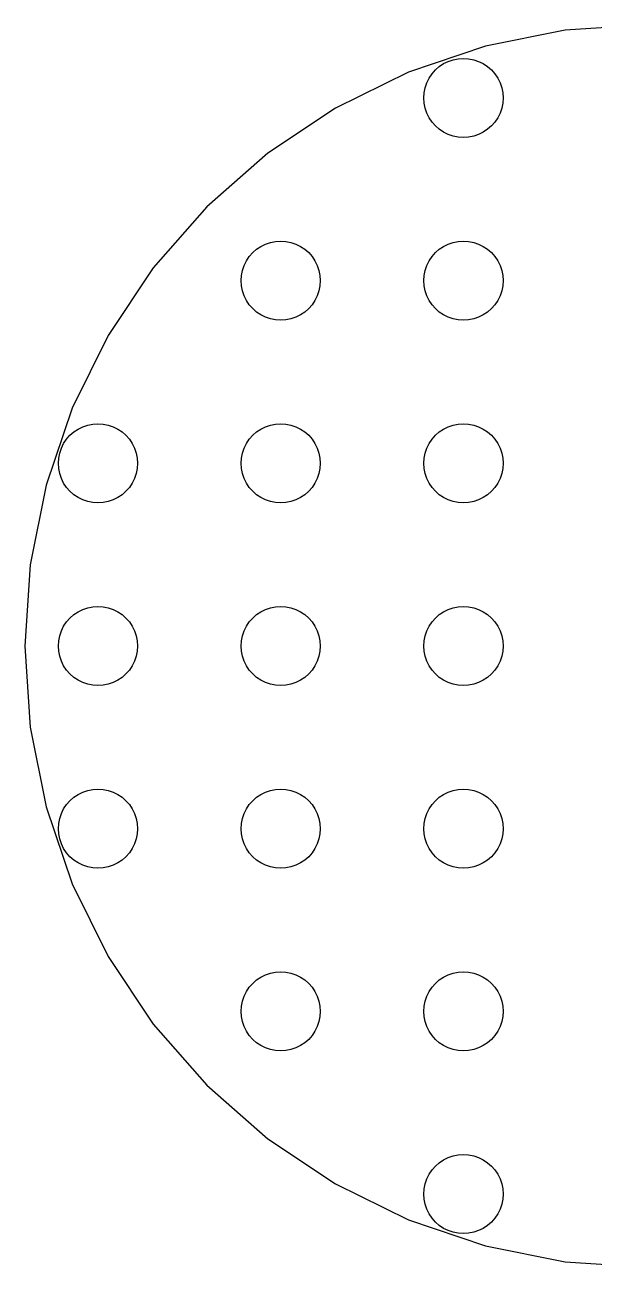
# Model space of a CAD drawing. Header units: metres. Extents: x -51 to 51, y -51 to 51.
# Drawn here: x -51 to -4.3, y -51 to 51 of the extents above; entities that cross this region are included whole.
import ezdxf

# ---------------------------------------------------------------- set-up
doc = ezdxf.new("R2010")
doc.units = ezdxf.units.M

msp = doc.modelspace()

# ---------------------------------------------------------------- linework, layer by layer
for p, q in [((0, 51), (-6.65683, 50.5637)), ((-6.65683, 50.5637), (-13.1998, 49.2622)), ((-13.1998, 49.2622), (-19.5168, 47.1178)), ((-16.625, 47.8146), (-16.2437, 48.0026)), ((-16.2437, 48.0026), (-15.8412, 48.1393)), ((-15.8412, 48.1393), (-15.4242, 48.2222)), ((-15.4242, 48.2222), (-15, 48.25)), ((-15, 48.25), (-14.5758, 48.2222)), ((-14.5758, 48.2222), (-14.1588, 48.1393)), ((-14.1588, 48.1393), (-13.7563, 48.0026)), ((-13.7563, 48.0026), (-13.375, 47.8146)), ((-19.5168, 47.1178), (-25.5, 44.1673)), ((-17.8146, 46.625), (-17.5784, 46.9785)), ((-17.5784, 46.9785), (-17.2981, 47.2981)), ((-17.2981, 47.2981), (-16.9785, 47.5784)), ((-16.9785, 47.5784), (-16.625, 47.8146)), ((-13.375, 47.8146), (-13.0215, 47.5784)), ((-13.0215, 47.5784), (-12.7019, 47.2981)), ((-12.7019, 47.2981), (-12.4216, 46.9785)), ((-12.4216, 46.9785), (-12.1854, 46.625)), ((-18.1393, 45.8412), (-18.0026, 46.2437)), ((-18.0026, 46.2437), (-17.8146, 46.625)), ((-12.1854, 46.625), (-11.9974, 46.2437)), ((-11.9974, 46.2437), (-11.8607, 45.8412)), ((-18.25, 45), (-18.2222, 45.4242)), ((-18.2222, 44.5758), (-18.25, 45)), ((-18.2222, 45.4242), (-18.1393, 45.8412)), ((-11.8607, 45.8412), (-11.7778, 45.4242)), ((-11.7778, 45.4242), (-11.75, 45)), ((-11.75, 45), (-11.7778, 44.5758)), ((-25.5, 44.1673), (-31.0468, 40.461)), ((-18.1393, 44.1588), (-18.2222, 44.5758)), ((-18.0026, 43.7563), (-18.1393, 44.1588)), ((-11.8607, 44.1588), (-11.9974, 43.7563)), ((-11.7778, 44.5758), (-11.8607, 44.1588)), ((-17.8146, 43.375), (-18.0026, 43.7563)), ((-17.5784, 43.0215), (-17.8146, 43.375)), ((-17.2981, 42.7019), (-17.5784, 43.0215)), ((-12.4216, 43.0215), (-12.7019, 42.7019)), ((-12.1854, 43.375), (-12.4216, 43.0215)), ((-11.9974, 43.7563), (-12.1854, 43.375)), ((-16.9785, 42.4216), (-17.2981, 42.7019)), ((-16.625, 42.1854), (-16.9785, 42.4216)), ((-16.2437, 41.9974), (-16.625, 42.1854)), ((-15.8412, 41.8607), (-16.2437, 41.9974)), ((-15.4242, 41.7778), (-15.8412, 41.8607)), ((-14.1588, 41.8607), (-14.5758, 41.7778)), ((-13.7563, 41.9974), (-14.1588, 41.8607)), ((-13.375, 42.1854), (-13.7563, 41.9974)), ((-13.0215, 42.4216), (-13.375, 42.1854)), ((-12.7019, 42.7019), (-13.0215, 42.4216)), ((-15, 41.75), (-15.4242, 41.7778)), ((-14.5758, 41.7778), (-15, 41.75)), ((-31.0468, 40.461), (-36.0624, 36.0624)), ((-36.0624, 36.0624), (-40.461, 31.0468)), ((-31.9785, 32.5784), (-31.625, 32.8146)), ((-31.625, 32.8146), (-31.2437, 33.0026)), ((-31.2437, 33.0026), (-30.8412, 33.1393)), ((-30.8412, 33.1393), (-30.4242, 33.2222)), ((-30.4242, 33.2222), (-30, 33.25)), ((-30, 33.25), (-29.5758, 33.2222)), ((-29.5758, 33.2222), (-29.1588, 33.1393)), ((-29.1588, 33.1393), (-28.7563, 33.0026)), ((-28.7563, 33.0026), (-28.375, 32.8146)), ((-28.375, 32.8146), (-28.0215, 32.5784)), ((-16.9785, 32.5784), (-16.625, 32.8146)), ((-16.625, 32.8146), (-16.2437, 33.0026)), ((-16.2437, 33.0026), (-15.8412, 33.1393)), ((-15.8412, 33.1393), (-15.4242, 33.2222)), ((-15.4242, 33.2222), (-15, 33.25)), ((-15, 33.25), (-14.5758, 33.2222)), ((-14.5758, 33.2222), (-14.1588, 33.1393)), ((-14.1588, 33.1393), (-13.7563, 33.0026)), ((-13.7563, 33.0026), (-13.375, 32.8146)), ((-13.375, 32.8146), (-13.0215, 32.5784)), ((-33.0026, 31.2437), (-32.8146, 31.625)), ((-32.8146, 31.625), (-32.5784, 31.9785)), ((-32.5784, 31.9785), (-32.2981, 32.2981)), ((-32.2981, 32.2981), (-31.9785, 32.5784)), ((-28.0215, 32.5784), (-27.7019, 32.2981)), ((-27.7019, 32.2981), (-27.4216, 31.9785)), ((-27.4216, 31.9785), (-27.1854, 31.625)), ((-27.1854, 31.625), (-26.9974, 31.2437)), ((-18.0026, 31.2437), (-17.8146, 31.625)), ((-17.8146, 31.625), (-17.5784, 31.9785)), ((-17.5784, 31.9785), (-17.2981, 32.2981)), ((-17.2981, 32.2981), (-16.9785, 32.5784)), ((-13.0215, 32.5784), (-12.7019, 32.2981)), ((-12.7019, 32.2981), (-12.4216, 31.9785)), ((-12.4216, 31.9785), (-12.1854, 31.625)), ((-12.1854, 31.625), (-11.9974, 31.2437)), ((-40.461, 31.0468), (-44.1673, 25.5)), ((-33.2222, 30.4242), (-33.1393, 30.8412)), ((-33.1393, 30.8412), (-33.0026, 31.2437)), ((-26.9974, 31.2437), (-26.8607, 30.8412)), ((-26.8607, 30.8412), (-26.7778, 30.4242)), ((-18.2222, 30.4242), (-18.1393, 30.8412)), ((-18.1393, 30.8412), (-18.0026, 31.2437)), ((-11.9974, 31.2437), (-11.8607, 30.8412)), ((-11.8607, 30.8412), (-11.7778, 30.4242)), ((-33.25, 30), (-33.2222, 30.4242)), ((-33.2222, 29.5758), (-33.25, 30)), ((-26.7778, 30.4242), (-26.75, 30)), ((-26.75, 30), (-26.7778, 29.5758)), ((-18.25, 30), (-18.2222, 30.4242)), ((-18.2222, 29.5758), (-18.25, 30)), ((-11.7778, 30.4242), (-11.75, 30)), ((-11.75, 30), (-11.7778, 29.5758)), ((-33.1393, 29.1588), (-33.2222, 29.5758)), ((-33.0026, 28.7563), (-33.1393, 29.1588)), ((-32.8146, 28.375), (-33.0026, 28.7563)), ((-26.9974, 28.7563), (-27.1854, 28.375)), ((-26.8607, 29.1588), (-26.9974, 28.7563)), ((-26.7778, 29.5758), (-26.8607, 29.1588)), ((-18.1393, 29.1588), (-18.2222, 29.5758)), ((-18.0026, 28.7563), (-18.1393, 29.1588)), ((-17.8146, 28.375), (-18.0026, 28.7563)), ((-11.9974, 28.7563), (-12.1854, 28.375)), ((-11.8607, 29.1588), (-11.9974, 28.7563)), ((-11.7778, 29.5758), (-11.8607, 29.1588)), ((-32.5784, 28.0215), (-32.8146, 28.375)), ((-32.2981, 27.7019), (-32.5784, 28.0215)), ((-31.9785, 27.4216), (-32.2981, 27.7019)), ((-27.7019, 27.7019), (-28.0215, 27.4216)), ((-27.4216, 28.0215), (-27.7019, 27.7019)), ((-27.1854, 28.375), (-27.4216, 28.0215)), ((-17.5784, 28.0215), (-17.8146, 28.375)), ((-17.2981, 27.7019), (-17.5784, 28.0215)), ((-16.9785, 27.4216), (-17.2981, 27.7019)), ((-12.7019, 27.7019), (-13.0215, 27.4216)), ((-12.4216, 28.0215), (-12.7019, 27.7019)), ((-12.1854, 28.375), (-12.4216, 28.0215)), ((-31.625, 27.1854), (-31.9785, 27.4216)), ((-31.2437, 26.9974), (-31.625, 27.1854)), ((-30.8412, 26.8607), (-31.2437, 26.9974)), ((-30.4242, 26.7778), (-30.8412, 26.8607)), ((-30, 26.75), (-30.4242, 26.7778)), ((-29.5758, 26.7778), (-30, 26.75)), ((-29.1588, 26.8607), (-29.5758, 26.7778)), ((-28.7563, 26.9974), (-29.1588, 26.8607)), ((-28.375, 27.1854), (-28.7563, 26.9974)), ((-28.0215, 27.4216), (-28.375, 27.1854)), ((-16.625, 27.1854), (-16.9785, 27.4216)), ((-16.2437, 26.9974), (-16.625, 27.1854)), ((-15.8412, 26.8607), (-16.2437, 26.9974)), ((-15.4242, 26.7778), (-15.8412, 26.8607)), ((-15, 26.75), (-15.4242, 26.7778)), ((-14.5758, 26.7778), (-15, 26.75)), ((-14.1588, 26.8607), (-14.5758, 26.7778)), ((-13.7563, 26.9974), (-14.1588, 26.8607)), ((-13.375, 27.1854), (-13.7563, 26.9974)), ((-13.0215, 27.4216), (-13.375, 27.1854)), ((-44.1673, 25.5), (-47.1178, 19.5168)), ((-47.1178, 19.5168), (-49.2622, 13.1998)), ((-47.2981, 17.2981), (-46.9785, 17.5784)), ((-46.9785, 17.5784), (-46.625, 17.8146)), ((-46.625, 17.8146), (-46.2437, 18.0026)), ((-46.2437, 18.0026), (-45.8412, 18.1393)), ((-45.8412, 18.1393), (-45.4242, 18.2222)), ((-45.4242, 18.2222), (-45, 18.25)), ((-45, 18.25), (-44.5758, 18.2222)), ((-44.5758, 18.2222), (-44.1588, 18.1393)), ((-44.1588, 18.1393), (-43.7563, 18.0026)), ((-43.7563, 18.0026), (-43.375, 17.8146)), ((-43.375, 17.8146), (-43.0215, 17.5784)), ((-43.0215, 17.5784), (-42.7019, 17.2981)), ((-32.2981, 17.2981), (-31.9785, 17.5784)), ((-31.9785, 17.5784), (-31.625, 17.8146)), ((-31.625, 17.8146), (-31.2437, 18.0026)), ((-31.2437, 18.0026), (-30.8412, 18.1393)), ((-30.8412, 18.1393), (-30.4242, 18.2222)), ((-30.4242, 18.2222), (-30, 18.25)), ((-30, 18.25), (-29.5758, 18.2222)), ((-29.5758, 18.2222), (-29.1588, 18.1393)), ((-29.1588, 18.1393), (-28.7563, 18.0026)), ((-28.7563, 18.0026), (-28.375, 17.8146)), ((-28.375, 17.8146), (-28.0215, 17.5784)), ((-28.0215, 17.5784), (-27.7019, 17.2981)), ((-17.2981, 17.2981), (-16.9785, 17.5784)), ((-16.9785, 17.5784), (-16.625, 17.8146)), ((-16.625, 17.8146), (-16.2437, 18.0026)), ((-16.2437, 18.0026), (-15.8412, 18.1393)), ((-15.8412, 18.1393), (-15.4242, 18.2222)), ((-15.4242, 18.2222), (-15, 18.25)), ((-15, 18.25), (-14.5758, 18.2222)), ((-14.5758, 18.2222), (-14.1588, 18.1393)), ((-14.1588, 18.1393), (-13.7563, 18.0026)), ((-13.7563, 18.0026), (-13.375, 17.8146)), ((-13.375, 17.8146), (-13.0215, 17.5784)), ((-13.0215, 17.5784), (-12.7019, 17.2981)), ((-48.0026, 16.2437), (-47.8146, 16.625)), ((-47.8146, 16.625), (-47.5784, 16.9785)), ((-47.5784, 16.9785), (-47.2981, 17.2981)), ((-42.7019, 17.2981), (-42.4216, 16.9785)), ((-42.4216, 16.9785), (-42.1854, 16.625)), ((-42.1854, 16.625), (-41.9974, 16.2437)), ((-33.0026, 16.2437), (-32.8146, 16.625)), ((-32.8146, 16.625), (-32.5784, 16.9785)), ((-32.5784, 16.9785), (-32.2981, 17.2981)), ((-27.7019, 17.2981), (-27.4216, 16.9785)), ((-27.4216, 16.9785), (-27.1854, 16.625)), ((-27.1854, 16.625), (-26.9974, 16.2437)), ((-18.0026, 16.2437), (-17.8146, 16.625)), ((-17.8146, 16.625), (-17.5784, 16.9785)), ((-17.5784, 16.9785), (-17.2981, 17.2981)), ((-12.7019, 17.2981), (-12.4216, 16.9785)), ((-12.4216, 16.9785), (-12.1854, 16.625)), ((-12.1854, 16.625), (-11.9974, 16.2437)), ((-48.25, 15), (-48.2222, 15.4242)), ((-48.2222, 15.4242), (-48.1393, 15.8412)), ((-48.1393, 15.8412), (-48.0026, 16.2437)), ((-41.9974, 16.2437), (-41.8607, 15.8412)), ((-41.8607, 15.8412), (-41.7778, 15.4242)), ((-41.7778, 15.4242), (-41.75, 15)), ((-33.25, 15), (-33.2222, 15.4242)), ((-33.2222, 15.4242), (-33.1393, 15.8412)), ((-33.1393, 15.8412), (-33.0026, 16.2437)), ((-26.9974, 16.2437), (-26.8607, 15.8412)), ((-26.8607, 15.8412), (-26.7778, 15.4242)), ((-26.7778, 15.4242), (-26.75, 15)), ((-18.25, 15), (-18.2222, 15.4242)), ((-18.2222, 15.4242), (-18.1393, 15.8412)), ((-18.1393, 15.8412), (-18.0026, 16.2437)), ((-11.9974, 16.2437), (-11.8607, 15.8412)), ((-11.8607, 15.8412), (-11.7778, 15.4242)), ((-11.7778, 15.4242), (-11.75, 15)), ((-48.2222, 14.5758), (-48.25, 15)), ((-48.1393, 14.1588), (-48.2222, 14.5758)), ((-41.7778, 14.5758), (-41.8607, 14.1588)), ((-41.75, 15), (-41.7778, 14.5758)), ((-33.2222, 14.5758), (-33.25, 15)), ((-33.1393, 14.1588), (-33.2222, 14.5758)), ((-26.7778, 14.5758), (-26.8607, 14.1588)), ((-26.75, 15), (-26.7778, 14.5758)), ((-18.2222, 14.5758), (-18.25, 15)), ((-18.1393, 14.1588), (-18.2222, 14.5758)), ((-11.7778, 14.5758), (-11.8607, 14.1588)), ((-11.75, 15), (-11.7778, 14.5758)), ((-48.0026, 13.7563), (-48.1393, 14.1588)), ((-47.8146, 13.375), (-48.0026, 13.7563)), ((-47.5784, 13.0215), (-47.8146, 13.375)), ((-42.1854, 13.375), (-42.4216, 13.0215)), ((-41.9974, 13.7563), (-42.1854, 13.375)), ((-41.8607, 14.1588), (-41.9974, 13.7563)), ((-33.0026, 13.7563), (-33.1393, 14.1588)), ((-32.8146, 13.375), (-33.0026, 13.7563)), ((-32.5784, 13.0215), (-32.8146, 13.375)), ((-27.1854, 13.375), (-27.4216, 13.0215)), ((-26.9974, 13.7563), (-27.1854, 13.375)), ((-26.8607, 14.1588), (-26.9974, 13.7563)), ((-18.0026, 13.7563), (-18.1393, 14.1588)), ((-17.8146, 13.375), (-18.0026, 13.7563)), ((-17.5784, 13.0215), (-17.8146, 13.375)), ((-12.1854, 13.375), (-12.4216, 13.0215)), ((-11.9974, 13.7563), (-12.1854, 13.375)), ((-11.8607, 14.1588), (-11.9974, 13.7563)), ((-49.2622, 13.1998), (-50.5637, 6.65683)), ((-47.2981, 12.7019), (-47.5784, 13.0215)), ((-46.9785, 12.4216), (-47.2981, 12.7019)), ((-46.625, 12.1854), (-46.9785, 12.4216)), ((-43.0215, 12.4216), (-43.375, 12.1854)), ((-42.7019, 12.7019), (-43.0215, 12.4216)), ((-42.4216, 13.0215), (-42.7019, 12.7019)), ((-32.2981, 12.7019), (-32.5784, 13.0215)), ((-31.9785, 12.4216), (-32.2981, 12.7019)), ((-31.625, 12.1854), (-31.9785, 12.4216)), ((-28.0215, 12.4216), (-28.375, 12.1854)), ((-27.7019, 12.7019), (-28.0215, 12.4216)), ((-27.4216, 13.0215), (-27.7019, 12.7019)), ((-17.2981, 12.7019), (-17.5784, 13.0215)), ((-16.9785, 12.4216), (-17.2981, 12.7019)), ((-16.625, 12.1854), (-16.9785, 12.4216)), ((-13.0215, 12.4216), (-13.375, 12.1854)), ((-12.7019, 12.7019), (-13.0215, 12.4216)), ((-12.4216, 13.0215), (-12.7019, 12.7019)), ((-46.2437, 11.9974), (-46.625, 12.1854)), ((-45.8412, 11.8607), (-46.2437, 11.9974)), ((-45.4242, 11.7778), (-45.8412, 11.8607)), ((-45, 11.75), (-45.4242, 11.7778)), ((-44.5758, 11.7778), (-45, 11.75)), ((-44.1588, 11.8607), (-44.5758, 11.7778)), ((-43.7563, 11.9974), (-44.1588, 11.8607)), ((-43.375, 12.1854), (-43.7563, 11.9974)), ((-31.2437, 11.9974), (-31.625, 12.1854)), ((-30.8412, 11.8607), (-31.2437, 11.9974)), ((-30.4242, 11.7778), (-30.8412, 11.8607)), ((-30, 11.75), (-30.4242, 11.7778)), ((-29.5758, 11.7778), (-30, 11.75)), ((-29.1588, 11.8607), (-29.5758, 11.7778)), ((-28.7563, 11.9974), (-29.1588, 11.8607)), ((-28.375, 12.1854), (-28.7563, 11.9974)), ((-16.2437, 11.9974), (-16.625, 12.1854)), ((-15.8412, 11.8607), (-16.2437, 11.9974)), ((-15.4242, 11.7778), (-15.8412, 11.8607)), ((-15, 11.75), (-15.4242, 11.7778)), ((-14.5758, 11.7778), (-15, 11.75)), ((-14.1588, 11.8607), (-14.5758, 11.7778)), ((-13.7563, 11.9974), (-14.1588, 11.8607)), ((-13.375, 12.1854), (-13.7563, 11.9974)), ((-50.5637, 6.65683), (-51, 0)), ((-46.2437, 3.00259), (-45.8412, 3.13925)), ((-45.8412, 3.13925), (-45.4242, 3.22218)), ((-45.4242, 3.22218), (-45, 3.25)), ((-45, 3.25), (-44.5758, 3.22218)), ((-44.5758, 3.22218), (-44.1588, 3.13925)), ((-44.1588, 3.13925), (-43.7563, 3.00259)), ((-31.2437, 3.00259), (-30.8412, 3.13925)), ((-30.8412, 3.13925), (-30.4242, 3.22218)), ((-30.4242, 3.22218), (-30, 3.25)), ((-30, 3.25), (-29.5758, 3.22218)), ((-29.5758, 3.22218), (-29.1588, 3.13925)), ((-29.1588, 3.13925), (-28.7563, 3.00259)), ((-16.2437, 3.00259), (-15.8412, 3.13925)), ((-15.8412, 3.13925), (-15.4242, 3.22218)), ((-15.4242, 3.22218), (-15, 3.25)), ((-15, 3.25), (-14.5758, 3.22218)), ((-14.5758, 3.22218), (-14.1588, 3.13925)), ((-14.1588, 3.13925), (-13.7563, 3.00259)), ((-47.5784, 1.97847), (-47.2981, 2.2981)), ((-47.2981, 2.2981), (-46.9785, 2.57838)), ((-46.9785, 2.57838), (-46.625, 2.81458)), ((-46.625, 2.81458), (-46.2437, 3.00259)), ((-43.7563, 3.00259), (-43.375, 2.81458)), ((-43.375, 2.81458), (-43.0215, 2.57838)), ((-43.0215, 2.57838), (-42.7019, 2.2981)), ((-42.7019, 2.2981), (-42.4216, 1.97847)), ((-32.5784, 1.97847), (-32.2981, 2.2981)), ((-32.2981, 2.2981), (-31.9785, 2.57838)), ((-31.9785, 2.57838), (-31.625, 2.81458)), ((-31.625, 2.81458), (-31.2437, 3.00259)), ((-28.7563, 3.00259), (-28.375, 2.81458)), ((-28.375, 2.81458), (-28.0215, 2.57838)), ((-28.0215, 2.57838), (-27.7019, 2.2981)), ((-27.7019, 2.2981), (-27.4216, 1.97847)), ((-17.5784, 1.97847), (-17.2981, 2.2981)), ((-17.2981, 2.2981), (-16.9785, 2.57838)), ((-16.9785, 2.57838), (-16.625, 2.81458)), ((-16.625, 2.81458), (-16.2437, 3.00259)), ((-13.7563, 3.00259), (-13.375, 2.81458)), ((-13.375, 2.81458), (-13.0215, 2.57838)), ((-13.0215, 2.57838), (-12.7019, 2.2981)), ((-12.7019, 2.2981), (-12.4216, 1.97847)), ((-48.1393, 0.84116), (-48.0026, 1.24371)), ((-48.0026, 1.24371), (-47.8146, 1.625)), ((-47.8146, 1.625), (-47.5784, 1.97847)), ((-42.4216, 1.97847), (-42.1854, 1.625)), ((-42.1854, 1.625), (-41.9974, 1.24371)), ((-41.9974, 1.24371), (-41.8607, 0.84116)), ((-33.1393, 0.84116), (-33.0026, 1.24371)), ((-33.0026, 1.24371), (-32.8146, 1.625)), ((-32.8146, 1.625), (-32.5784, 1.97847)), ((-27.4216, 1.97847), (-27.1854, 1.625)), ((-27.1854, 1.625), (-26.9974, 1.24371)), ((-26.9974, 1.24371), (-26.8607, 0.84116)), ((-18.1393, 0.84116), (-18.0026, 1.24371)), ((-18.0026, 1.24371), (-17.8146, 1.625)), ((-17.8146, 1.625), (-17.5784, 1.97847)), ((-12.4216, 1.97847), (-12.1854, 1.625)), ((-12.1854, 1.625), (-11.9974, 1.24371)), ((-11.9974, 1.24371), (-11.8607, 0.84116)), ((-51, 0), (-50.5637, -6.65683)), ((-48.25, 0), (-48.2222, 0.42421)), ((-48.2222, -0.42421), (-48.25, 0)), ((-48.2222, 0.42421), (-48.1393, 0.84116)), ((-41.8607, 0.84116), (-41.7778, 0.42421)), ((-41.7778, 0.42421), (-41.75, 0)), ((-41.75, 0), (-41.7778, -0.42421)), ((-33.25, 0), (-33.2222, 0.42421)), ((-33.2222, -0.42421), (-33.25, 0)), ((-33.2222, 0.42421), (-33.1393, 0.84116)), ((-26.8607, 0.84116), (-26.7778, 0.42421)), ((-26.7778, 0.42421), (-26.75, 0)), ((-26.75, 0), (-26.7778, -0.42421)), ((-18.25, 0), (-18.2222, 0.42421)), ((-18.2222, -0.42421), (-18.25, 0)), ((-18.2222, 0.42421), (-18.1393, 0.84116)), ((-11.8607, 0.84116), (-11.7778, 0.42421)), ((-11.7778, 0.42421), (-11.75, 0)), ((-11.75, 0), (-11.7778, -0.42421)), ((-48.1393, -0.84116), (-48.2222, -0.42421)), ((-48.0026, -1.24371), (-48.1393, -0.84116)), ((-41.8607, -0.84116), (-41.9974, -1.24371)), ((-41.7778, -0.42421), (-41.8607, -0.84116)), ((-33.1393, -0.84116), (-33.2222, -0.42421)), ((-33.0026, -1.24371), (-33.1393, -0.84116)), ((-26.8607, -0.84116), (-26.9974, -1.24371)), ((-26.7778, -0.42421), (-26.8607, -0.84116)), ((-18.1393, -0.84116), (-18.2222, -0.42421)), ((-18.0026, -1.24371), (-18.1393, -0.84116)), ((-11.8607, -0.84116), (-11.9974, -1.24371)), ((-11.7778, -0.42421), (-11.8607, -0.84116)), ((-47.8146, -1.625), (-48.0026, -1.24371)), ((-47.5784, -1.97847), (-47.8146, -1.625)), ((-47.2981, -2.2981), (-47.5784, -1.97847)), ((-42.4216, -1.97847), (-42.7019, -2.2981)), ((-42.1854, -1.625), (-42.4216, -1.97847)), ((-41.9974, -1.24371), (-42.1854, -1.625)), ((-32.8146, -1.625), (-33.0026, -1.24371)), ((-32.5784, -1.97847), (-32.8146, -1.625)), ((-32.2981, -2.2981), (-32.5784, -1.97847)), ((-27.4216, -1.97847), (-27.7019, -2.2981)), ((-27.1854, -1.625), (-27.4216, -1.97847)), ((-26.9974, -1.24371), (-27.1854, -1.625)), ((-17.8146, -1.625), (-18.0026, -1.24371)), ((-17.5784, -1.97847), (-17.8146, -1.625)), ((-17.2981, -2.2981), (-17.5784, -1.97847)), ((-12.4216, -1.97847), (-12.7019, -2.2981)), ((-12.1854, -1.625), (-12.4216, -1.97847)), ((-11.9974, -1.24371), (-12.1854, -1.625)), ((-46.9785, -2.57838), (-47.2981, -2.2981)), ((-46.625, -2.81458), (-46.9785, -2.57838)), ((-46.2437, -3.00259), (-46.625, -2.81458)), ((-45.8412, -3.13925), (-46.2437, -3.00259)), ((-43.7563, -3.00259), (-44.1588, -3.13925)), ((-43.375, -2.81458), (-43.7563, -3.00259)), ((-43.0215, -2.57838), (-43.375, -2.81458)), ((-42.7019, -2.2981), (-43.0215, -2.57838)), ((-31.9785, -2.57838), (-32.2981, -2.2981)), ((-31.625, -2.81458), (-31.9785, -2.57838)), ((-31.2437, -3.00259), (-31.625, -2.81458)), ((-30.8412, -3.13925), (-31.2437, -3.00259)), ((-28.7563, -3.00259), (-29.1588, -3.13925)), ((-28.375, -2.81458), (-28.7563, -3.00259)), ((-28.0215, -2.57838), (-28.375, -2.81458)), ((-27.7019, -2.2981), (-28.0215, -2.57838)), ((-16.9785, -2.57838), (-17.2981, -2.2981)), ((-16.625, -2.81458), (-16.9785, -2.57838)), ((-16.2437, -3.00259), (-16.625, -2.81458)), ((-15.8412, -3.13925), (-16.2437, -3.00259)), ((-13.7563, -3.00259), (-14.1588, -3.13925)), ((-13.375, -2.81458), (-13.7563, -3.00259)), ((-13.0215, -2.57838), (-13.375, -2.81458)), ((-12.7019, -2.2981), (-13.0215, -2.57838)), ((-45.4242, -3.22218), (-45.8412, -3.13925)), ((-45, -3.25), (-45.4242, -3.22218)), ((-44.5758, -3.22218), (-45, -3.25)), ((-44.1588, -3.13925), (-44.5758, -3.22218)), ((-30.4242, -3.22218), (-30.8412, -3.13925)), ((-30, -3.25), (-30.4242, -3.22218)), ((-29.5758, -3.22218), (-30, -3.25)), ((-29.1588, -3.13925), (-29.5758, -3.22218)), ((-15.4242, -3.22218), (-15.8412, -3.13925)), ((-15, -3.25), (-15.4242, -3.22218)), ((-14.5758, -3.22218), (-15, -3.25)), ((-14.1588, -3.13925), (-14.5758, -3.22218)), ((-50.5637, -6.65683), (-49.2622, -13.1998)), ((-46.9785, -12.4216), (-46.625, -12.1854)), ((-46.625, -12.1854), (-46.2437, -11.9974)), ((-46.2437, -11.9974), (-45.8412, -11.8607)), ((-45.8412, -11.8607), (-45.4242, -11.7778)), ((-45.4242, -11.7778), (-45, -11.75)), ((-45, -11.75), (-44.5758, -11.7778)), ((-44.5758, -11.7778), (-44.1588, -11.8607)), ((-44.1588, -11.8607), (-43.7563, -11.9974)), ((-43.7563, -11.9974), (-43.375, -12.1854)), ((-43.375, -12.1854), (-43.0215, -12.4216)), ((-31.9785, -12.4216), (-31.625, -12.1854)), ((-31.625, -12.1854), (-31.2437, -11.9974)), ((-31.2437, -11.9974), (-30.8412, -11.8607)), ((-30.8412, -11.8607), (-30.4242, -11.7778)), ((-30.4242, -11.7778), (-30, -11.75)), ((-30, -11.75), (-29.5758, -11.7778)), ((-29.5758, -11.7778), (-29.1588, -11.8607)), ((-29.1588, -11.8607), (-28.7563, -11.9974)), ((-28.7563, -11.9974), (-28.375, -12.1854)), ((-28.375, -12.1854), (-28.0215, -12.4216)), ((-16.9785, -12.4216), (-16.625, -12.1854)), ((-16.625, -12.1854), (-16.2437, -11.9974)), ((-16.2437, -11.9974), (-15.8412, -11.8607)), ((-15.8412, -11.8607), (-15.4242, -11.7778)), ((-15.4242, -11.7778), (-15, -11.75)), ((-15, -11.75), (-14.5758, -11.7778)), ((-14.5758, -11.7778), (-14.1588, -11.8607)), ((-14.1588, -11.8607), (-13.7563, -11.9974)), ((-13.7563, -11.9974), (-13.375, -12.1854)), ((-13.375, -12.1854), (-13.0215, -12.4216)), ((-49.2622, -13.1998), (-47.1178, -19.5168)), ((-47.8146, -13.375), (-47.5784, -13.0215)), ((-47.5784, -13.0215), (-47.2981, -12.7019)), ((-47.2981, -12.7019), (-46.9785, -12.4216)), ((-43.0215, -12.4216), (-42.7019, -12.7019)), ((-42.7019, -12.7019), (-42.4216, -13.0215)), ((-42.4216, -13.0215), (-42.1854, -13.375)), ((-32.8146, -13.375), (-32.5784, -13.0215)), ((-32.5784, -13.0215), (-32.2981, -12.7019)), ((-32.2981, -12.7019), (-31.9785, -12.4216)), ((-28.0215, -12.4216), (-27.7019, -12.7019)), ((-27.7019, -12.7019), (-27.4216, -13.0215)), ((-27.4216, -13.0215), (-27.1854, -13.375)), ((-17.8146, -13.375), (-17.5784, -13.0215)), ((-17.5784, -13.0215), (-17.2981, -12.7019)), ((-17.2981, -12.7019), (-16.9785, -12.4216)), ((-13.0215, -12.4216), (-12.7019, -12.7019)), ((-12.7019, -12.7019), (-12.4216, -13.0215)), ((-12.4216, -13.0215), (-12.1854, -13.375)), ((-48.2222, -14.5758), (-48.1393, -14.1588)), ((-48.1393, -14.1588), (-48.0026, -13.7563)), ((-48.0026, -13.7563), (-47.8146, -13.375)), ((-42.1854, -13.375), (-41.9974, -13.7563)), ((-41.9974, -13.7563), (-41.8607, -14.1588)), ((-41.8607, -14.1588), (-41.7778, -14.5758)), ((-33.2222, -14.5758), (-33.1393, -14.1588)), ((-33.1393, -14.1588), (-33.0026, -13.7563)), ((-33.0026, -13.7563), (-32.8146, -13.375)), ((-27.1854, -13.375), (-26.9974, -13.7563)), ((-26.9974, -13.7563), (-26.8607, -14.1588)), ((-26.8607, -14.1588), (-26.7778, -14.5758)), ((-18.2222, -14.5758), (-18.1393, -14.1588)), ((-18.1393, -14.1588), (-18.0026, -13.7563)), ((-18.0026, -13.7563), (-17.8146, -13.375)), ((-12.1854, -13.375), (-11.9974, -13.7563)), ((-11.9974, -13.7563), (-11.8607, -14.1588)), ((-11.8607, -14.1588), (-11.7778, -14.5758)), ((-48.25, -15), (-48.2222, -14.5758)), ((-48.2222, -15.4242), (-48.25, -15)), ((-41.7778, -14.5758), (-41.75, -15)), ((-41.75, -15), (-41.7778, -15.4242)), ((-33.25, -15), (-33.2222, -14.5758)), ((-33.2222, -15.4242), (-33.25, -15)), ((-26.7778, -14.5758), (-26.75, -15)), ((-26.75, -15), (-26.7778, -15.4242)), ((-18.25, -15), (-18.2222, -14.5758)), ((-18.2222, -15.4242), (-18.25, -15)), ((-11.7778, -14.5758), (-11.75, -15)), ((-11.75, -15), (-11.7778, -15.4242)), ((-48.1393, -15.8412), (-48.2222, -15.4242)), ((-48.0026, -16.2437), (-48.1393, -15.8412)), ((-47.8146, -16.625), (-48.0026, -16.2437)), ((-41.9974, -16.2437), (-42.1854, -16.625)), ((-41.8607, -15.8412), (-41.9974, -16.2437)), ((-41.7778, -15.4242), (-41.8607, -15.8412)), ((-33.1393, -15.8412), (-33.2222, -15.4242)), ((-33.0026, -16.2437), (-33.1393, -15.8412)), ((-32.8146, -16.625), (-33.0026, -16.2437)), ((-26.9974, -16.2437), (-27.1854, -16.625)), ((-26.8607, -15.8412), (-26.9974, -16.2437)), ((-26.7778, -15.4242), (-26.8607, -15.8412)), ((-18.1393, -15.8412), (-18.2222, -15.4242)), ((-18.0026, -16.2437), (-18.1393, -15.8412)), ((-17.8146, -16.625), (-18.0026, -16.2437)), ((-11.9974, -16.2437), (-12.1854, -16.625)), ((-11.8607, -15.8412), (-11.9974, -16.2437)), ((-11.7778, -15.4242), (-11.8607, -15.8412)), ((-47.5784, -16.9785), (-47.8146, -16.625)), ((-47.2981, -17.2981), (-47.5784, -16.9785)), ((-46.9785, -17.5784), (-47.2981, -17.2981)), ((-42.7019, -17.2981), (-43.0215, -17.5784)), ((-42.4216, -16.9785), (-42.7019, -17.2981)), ((-42.1854, -16.625), (-42.4216, -16.9785)), ((-32.5784, -16.9785), (-32.8146, -16.625)), ((-32.2981, -17.2981), (-32.5784, -16.9785)), ((-31.9785, -17.5784), (-32.2981, -17.2981)), ((-27.7019, -17.2981), (-28.0215, -17.5784)), ((-27.4216, -16.9785), (-27.7019, -17.2981)), ((-27.1854, -16.625), (-27.4216, -16.9785)), ((-17.5784, -16.9785), (-17.8146, -16.625)), ((-17.2981, -17.2981), (-17.5784, -16.9785)), ((-16.9785, -17.5784), (-17.2981, -17.2981)), ((-12.7019, -17.2981), (-13.0215, -17.5784)), ((-12.4216, -16.9785), (-12.7019, -17.2981)), ((-12.1854, -16.625), (-12.4216, -16.9785)), ((-46.625, -17.8146), (-46.9785, -17.5784)), ((-46.2437, -18.0026), (-46.625, -17.8146)), ((-45.8412, -18.1393), (-46.2437, -18.0026)), ((-45.4242, -18.2222), (-45.8412, -18.1393)), ((-45, -18.25), (-45.4242, -18.2222)), ((-44.5758, -18.2222), (-45, -18.25)), ((-44.1588, -18.1393), (-44.5758, -18.2222)), ((-43.7563, -18.0026), (-44.1588, -18.1393)), ((-43.375, -17.8146), (-43.7563, -18.0026)), ((-43.0215, -17.5784), (-43.375, -17.8146)), ((-31.625, -17.8146), (-31.9785, -17.5784)), ((-31.2437, -18.0026), (-31.625, -17.8146)), ((-30.8412, -18.1393), (-31.2437, -18.0026)), ((-30.4242, -18.2222), (-30.8412, -18.1393)), ((-30, -18.25), (-30.4242, -18.2222)), ((-29.5758, -18.2222), (-30, -18.25)), ((-29.1588, -18.1393), (-29.5758, -18.2222)), ((-28.7563, -18.0026), (-29.1588, -18.1393)), ((-28.375, -17.8146), (-28.7563, -18.0026)), ((-28.0215, -17.5784), (-28.375, -17.8146)), ((-16.625, -17.8146), (-16.9785, -17.5784)), ((-16.2437, -18.0026), (-16.625, -17.8146)), ((-15.8412, -18.1393), (-16.2437, -18.0026)), ((-15.4242, -18.2222), (-15.8412, -18.1393)), ((-15, -18.25), (-15.4242, -18.2222)), ((-14.5758, -18.2222), (-15, -18.25)), ((-14.1588, -18.1393), (-14.5758, -18.2222)), ((-13.7563, -18.0026), (-14.1588, -18.1393)), ((-13.375, -17.8146), (-13.7563, -18.0026)), ((-13.0215, -17.5784), (-13.375, -17.8146)), ((-47.1178, -19.5168), (-44.1673, -25.5)), ((-44.1673, -25.5), (-40.461, -31.0468)), ((-32.2981, -27.7019), (-31.9785, -27.4216)), ((-31.9785, -27.4216), (-31.625, -27.1854)), ((-31.625, -27.1854), (-31.2437, -26.9974)), ((-31.2437, -26.9974), (-30.8412, -26.8607)), ((-30.8412, -26.8607), (-30.4242, -26.7778)), ((-30.4242, -26.7778), (-30, -26.75)), ((-30, -26.75), (-29.5758, -26.7778)), ((-29.5758, -26.7778), (-29.1588, -26.8607)), ((-29.1588, -26.8607), (-28.7563, -26.9974)), ((-28.7563, -26.9974), (-28.375, -27.1854)), ((-28.375, -27.1854), (-28.0215, -27.4216)), ((-28.0215, -27.4216), (-27.7019, -27.7019)), ((-17.2981, -27.7019), (-16.9785, -27.4216)), ((-16.9785, -27.4216), (-16.625, -27.1854)), ((-16.625, -27.1854), (-16.2437, -26.9974)), ((-16.2437, -26.9974), (-15.8412, -26.8607)), ((-15.8412, -26.8607), (-15.4242, -26.7778)), ((-15.4242, -26.7778), (-15, -26.75)), ((-15, -26.75), (-14.5758, -26.7778)), ((-14.5758, -26.7778), (-14.1588, -26.8607)), ((-14.1588, -26.8607), (-13.7563, -26.9974)), ((-13.7563, -26.9974), (-13.375, -27.1854)), ((-13.375, -27.1854), (-13.0215, -27.4216)), ((-13.0215, -27.4216), (-12.7019, -27.7019)), ((-33.0026, -28.7563), (-32.8146, -28.375)), ((-32.8146, -28.375), (-32.5784, -28.0215)), ((-32.5784, -28.0215), (-32.2981, -27.7019)), ((-27.7019, -27.7019), (-27.4216, -28.0215)), ((-27.4216, -28.0215), (-27.1854, -28.375)), ((-27.1854, -28.375), (-26.9974, -28.7563)), ((-18.0026, -28.7563), (-17.8146, -28.375)), ((-17.8146, -28.375), (-17.5784, -28.0215)), ((-17.5784, -28.0215), (-17.2981, -27.7019)), ((-12.7019, -27.7019), (-12.4216, -28.0215)), ((-12.4216, -28.0215), (-12.1854, -28.375)), ((-12.1854, -28.375), (-11.9974, -28.7563)), ((-33.25, -30), (-33.2222, -29.5758)), ((-33.2222, -29.5758), (-33.1393, -29.1588)), ((-33.1393, -29.1588), (-33.0026, -28.7563)), ((-26.9974, -28.7563), (-26.8607, -29.1588)), ((-26.8607, -29.1588), (-26.7778, -29.5758)), ((-26.7778, -29.5758), (-26.75, -30)), ((-18.25, -30), (-18.2222, -29.5758)), ((-18.2222, -29.5758), (-18.1393, -29.1588)), ((-18.1393, -29.1588), (-18.0026, -28.7563)), ((-11.9974, -28.7563), (-11.8607, -29.1588)), ((-11.8607, -29.1588), (-11.7778, -29.5758)), ((-11.7778, -29.5758), (-11.75, -30)), ((-33.2222, -30.4242), (-33.25, -30)), ((-33.1393, -30.8412), (-33.2222, -30.4242)), ((-26.7778, -30.4242), (-26.8607, -30.8412)), ((-26.75, -30), (-26.7778, -30.4242)), ((-18.2222, -30.4242), (-18.25, -30)), ((-18.1393, -30.8412), (-18.2222, -30.4242)), ((-11.7778, -30.4242), (-11.8607, -30.8412)), ((-11.75, -30), (-11.7778, -30.4242)), ((-40.461, -31.0468), (-36.0624, -36.0624)), ((-33.0026, -31.2437), (-33.1393, -30.8412)), ((-32.8146, -31.625), (-33.0026, -31.2437)), ((-26.9974, -31.2437), (-27.1854, -31.625)), ((-26.8607, -30.8412), (-26.9974, -31.2437)), ((-18.0026, -31.2437), (-18.1393, -30.8412)), ((-17.8146, -31.625), (-18.0026, -31.2437)), ((-11.9974, -31.2437), (-12.1854, -31.625)), ((-11.8607, -30.8412), (-11.9974, -31.2437)), ((-32.5784, -31.9785), (-32.8146, -31.625)), ((-32.2981, -32.2981), (-32.5784, -31.9785)), ((-31.9785, -32.5784), (-32.2981, -32.2981)), ((-31.625, -32.8146), (-31.9785, -32.5784)), ((-28.0215, -32.5784), (-28.375, -32.8146)), ((-27.7019, -32.2981), (-28.0215, -32.5784)), ((-27.4216, -31.9785), (-27.7019, -32.2981)), ((-27.1854, -31.625), (-27.4216, -31.9785)), ((-17.5784, -31.9785), (-17.8146, -31.625)), ((-17.2981, -32.2981), (-17.5784, -31.9785)), ((-16.9785, -32.5784), (-17.2981, -32.2981)), ((-16.625, -32.8146), (-16.9785, -32.5784)), ((-13.0215, -32.5784), (-13.375, -32.8146)), ((-12.7019, -32.2981), (-13.0215, -32.5784)), ((-12.4216, -31.9785), (-12.7019, -32.2981)), ((-12.1854, -31.625), (-12.4216, -31.9785)), ((-31.2437, -33.0026), (-31.625, -32.8146)), ((-30.8412, -33.1393), (-31.2437, -33.0026)), ((-30.4242, -33.2222), (-30.8412, -33.1393)), ((-30, -33.25), (-30.4242, -33.2222)), ((-29.5758, -33.2222), (-30, -33.25)), ((-29.1588, -33.1393), (-29.5758, -33.2222)), ((-28.7563, -33.0026), (-29.1588, -33.1393)), ((-28.375, -32.8146), (-28.7563, -33.0026)), ((-16.2437, -33.0026), (-16.625, -32.8146)), ((-15.8412, -33.1393), (-16.2437, -33.0026)), ((-15.4242, -33.2222), (-15.8412, -33.1393)), ((-15, -33.25), (-15.4242, -33.2222)), ((-14.5758, -33.2222), (-15, -33.25)), ((-14.1588, -33.1393), (-14.5758, -33.2222)), ((-13.7563, -33.0026), (-14.1588, -33.1393)), ((-13.375, -32.8146), (-13.7563, -33.0026)), ((-36.0624, -36.0624), (-31.0468, -40.461)), ((-31.0468, -40.461), (-25.5, -44.1673)), ((-15.8412, -41.8607), (-15.4242, -41.7778)), ((-15.4242, -41.7778), (-15, -41.75)), ((-15, -41.75), (-14.5758, -41.7778)), ((-14.5758, -41.7778), (-14.1588, -41.8607)), ((-17.5784, -43.0215), (-17.2981, -42.7019)), ((-17.2981, -42.7019), (-16.9785, -42.4216)), ((-16.9785, -42.4216), (-16.625, -42.1854)), ((-16.625, -42.1854), (-16.2437, -41.9974)), ((-16.2437, -41.9974), (-15.8412, -41.8607)), ((-14.1588, -41.8607), (-13.7563, -41.9974)), ((-13.7563, -41.9974), (-13.375, -42.1854)), ((-13.375, -42.1854), (-13.0215, -42.4216)), ((-13.0215, -42.4216), (-12.7019, -42.7019)), ((-12.7019, -42.7019), (-12.4216, -43.0215)), ((-18.1393, -44.1588), (-18.0026, -43.7563)), ((-18.0026, -43.7563), (-17.8146, -43.375)), ((-17.8146, -43.375), (-17.5784, -43.0215)), ((-12.4216, -43.0215), (-12.1854, -43.375)), ((-12.1854, -43.375), (-11.9974, -43.7563)), ((-11.9974, -43.7563), (-11.8607, -44.1588)), ((-25.5, -44.1673), (-19.5168, -47.1178)), ((-18.25, -45), (-18.2222, -44.5758)), ((-18.2222, -44.5758), (-18.1393, -44.1588)), ((-11.8607, -44.1588), (-11.7778, -44.5758)), ((-11.7778, -44.5758), (-11.75, -45)), ((-18.2222, -45.4242), (-18.25, -45)), ((-18.1393, -45.8412), (-18.2222, -45.4242)), ((-18.0026, -46.2437), (-18.1393, -45.8412)), ((-11.8607, -45.8412), (-11.9974, -46.2437)), ((-11.7778, -45.4242), (-11.8607, -45.8412)), ((-11.75, -45), (-11.7778, -45.4242)), ((-17.8146, -46.625), (-18.0026, -46.2437)), ((-17.5784, -46.9785), (-17.8146, -46.625)), ((-12.1854, -46.625), (-12.4216, -46.9785)), ((-11.9974, -46.2437), (-12.1854, -46.625)), ((-19.5168, -47.1178), (-13.1998, -49.2622)), ((-17.2981, -47.2981), (-17.5784, -46.9785)), ((-16.9785, -47.5784), (-17.2981, -47.2981)), ((-16.625, -47.8146), (-16.9785, -47.5784)), ((-16.2437, -48.0026), (-16.625, -47.8146)), ((-13.375, -47.8146), (-13.7563, -48.0026)), ((-13.0215, -47.5784), (-13.375, -47.8146)), ((-12.7019, -47.2981), (-13.0215, -47.5784)), ((-12.4216, -46.9785), (-12.7019, -47.2981)), ((-15.8412, -48.1393), (-16.2437, -48.0026)), ((-15.4242, -48.2222), (-15.8412, -48.1393)), ((-15, -48.25), (-15.4242, -48.2222)), ((-14.5758, -48.2222), (-15, -48.25)), ((-14.1588, -48.1393), (-14.5758, -48.2222)), ((-13.7563, -48.0026), (-14.1588, -48.1393)), ((-13.1998, -49.2622), (-6.65683, -50.5637)), ((-6.65683, -50.5637), (0, -51))]:
    msp.add_line(p, q)

doc.saveas('drawing.dxf')
